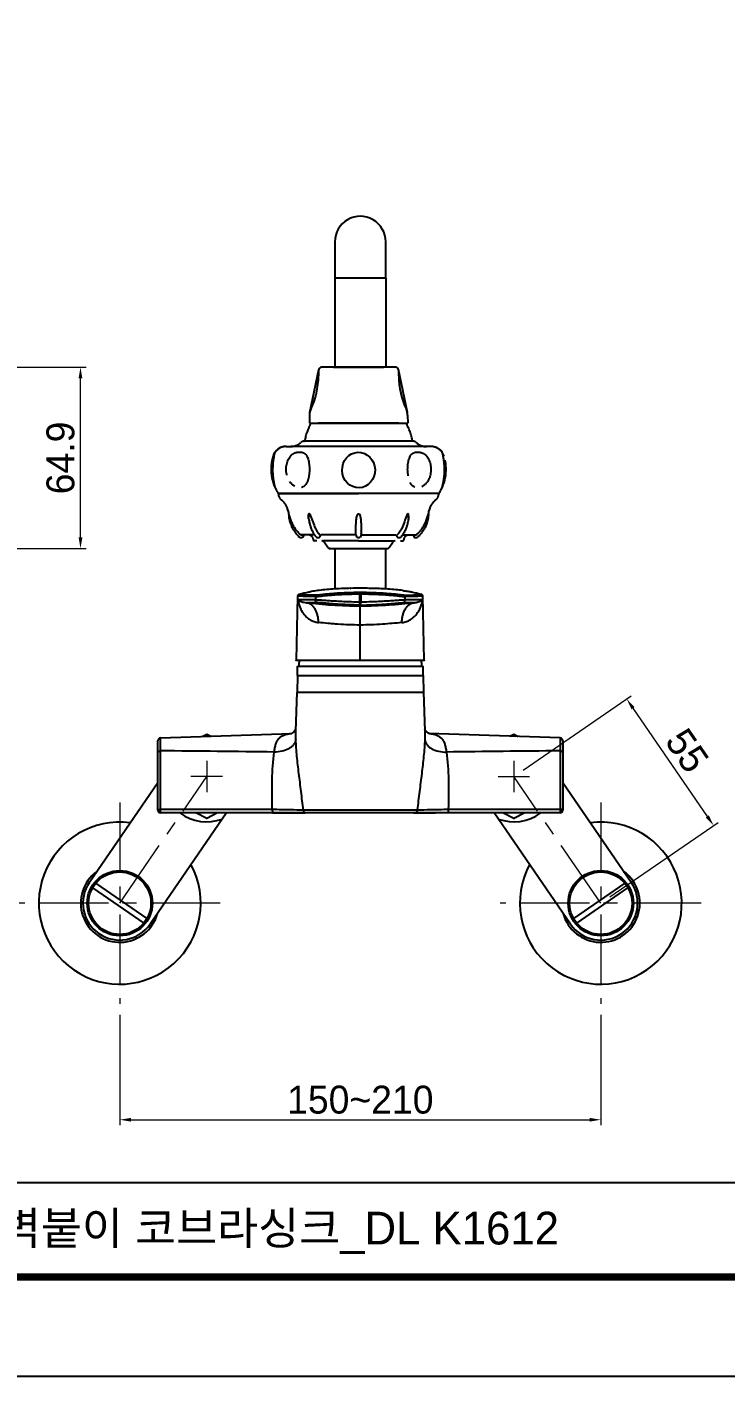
# Model space of a CAD drawing. Extents: x 0 to 1128, y 0 to 827.
# Drawn here: x 499.8 to 749.8, y 0 to 482.9 of the extents above; entities that cross this region are included whole.
import ezdxf

# ---------------------------------------------------------------- set-up
doc = ezdxf.new("R2010")
doc.units = 0
doc.header["$LTSCALE"] = 10
doc.header["$MEASUREMENT"] = 0
doc.header["$PDMODE"] = 3
doc.header["$PDSIZE"] = -10
for name, pattern in [('CENTER', [2, 1.25, -0.25, 0.25, -0.25]), ('CENTER2', [28.575, 19.05, -3.175, 3.175, -3.175]), ('HIDDEN', [0.375, 0.25, -0.125])]:
    doc.linetypes.add(name, pattern=pattern)
doc.layers.get('0').update_dxf_attribs({"linetype": 'CONTINUOUS'})
doc.layers.get('DEFPOINTS').update_dxf_attribs({"linetype": 'CONTINUOUS'})
for name, color, linetype in [('02___PRT_ALL_AXES', 7, 'CONTINUOUS'), ('1', 7, 'CONTINUOUS'), ('5', 5, 'CENTER'), ('DEF_LAYER_CURVE', 7, 'CONTINUOUS'), ('DEF_LAYER_ROUND_FEAT', 7, 'CONTINUOUS')]:
    doc.layers.add(name, color=color, linetype=linetype)
doc.layers.add('Cneter', color=1, linetype='CENTER2', lineweight=13)
doc.styles.add('Daelim Dimension', font='')
doc.styles.add('DLB3013-CR2S_시공도$0$Daelim Dimension', font='H2GTRE.TTF')
doc.styles.get('Daelim Dimension').set_extended_font_data('나눔고딕')
doc.dimstyles.new('DLB3013-CR2S_시공도$0$DEFAULT', dxfattribs={"dimscale": 2, "dimtxt": 2, "dimasz": 2, "dimexe": 0, "dimexo": 2, "dimgap": 1, "dimtad": 1, "dimdec": 1, "dimzin": 9, "dimdsep": 46, "dimtxsty": 'DLB3013-CR2S_시공도$0$Daelim Dimension', "dimcen": 0.5, "dimclrd": 252, "dimclre": 252, "dimclrt": 3, "dimadec": 1, "dimazin": 0, "dimtfac": 1, "dimtdec": 1, "dimtix": 1, "dimtmove": 0, "dimatfit": 3, "dimfxl": 1, "dimtolj": 1, "dimtzin": 1, "dimlwd": 9, "dimlwe": 9, "dimarcsym": 0})

# ---------------------------------------------------------------- blocks, each defined once
blk = doc.blocks.new('*D4')
at = {"color": 5, "lineweight": 9, "ltscale": 0.5, "transparency": 16777216}
for p, q in [((482.44, 361.1), (520.94, 361.1)), ((518.94, 300.18), (518.94, 357.1)), ((482.44, 296.18), (520.94, 296.18))]:
    blk.add_line(p, q, dxfattribs=at)
at = {"color": 5, "ltscale": 0.5, "transparency": 16777216}
for points in [[(518.27, 357.1), (519.61, 357.1), (518.94, 361.1)], [(518.27, 300.18), (519.61, 300.18), (518.94, 296.18)]]:
    blk.add_solid(points, dxfattribs=at)
at = {"layer": 'DEFPOINTS', "color": 0, "ltscale": 0.5, "transparency": 16777216}
for p in [(478.44, 361.1), (518.94, 361.1), (478.44, 296.18)]:
    blk.add_point(p, dxfattribs=at)
at = {"color": 7, "ltscale": 0.5, "transparency": 16777216, "insert": (511.81, 328.64), "char_height": 10, "attachment_point": 5, "rotation": 90, "style": 'Daelim Dimension'}
blk.add_mtext('\\A1;64.9', dxfattribs=at)
blk = doc.blocks.new('*D8')
at = {"color": 5, "lineweight": 9, "ltscale": 0.5, "transparency": 16777216}
for p, q in [((677.47, 216.85), (716.25, 243.5)), ((716.86, 239.07), (743.48, 200.34)), ((708.62, 171.53), (747.4, 198.17))]:
    blk.add_line(p, q, dxfattribs=at)
at = {"color": 5, "ltscale": 0.5, "transparency": 16777216}
for points in [[(717.41, 239.45), (716.31, 238.69), (714.6, 242.37)], [(744.03, 200.72), (742.93, 199.96), (745.75, 197.04)]]:
    blk.add_solid(points, dxfattribs=at)
at = {"layer": 'DEFPOINTS', "color": 0, "ltscale": 0.5, "transparency": 16777216}
for p in [(674.18, 214.59), (745.75, 197.04), (705.33, 169.26)]:
    blk.add_point(p, dxfattribs=at)
at = {"color": 7, "ltscale": 0.5, "transparency": 16777216, "insert": (736.26, 223.89), "char_height": 10, "attachment_point": 5, "rotation": 304.5, "style": 'Daelim Dimension'}
blk.add_mtext('\\A1;55', dxfattribs=at)
blk = doc.blocks.new('*D3')
at = {"color": 5, "lineweight": 9, "ltscale": 0.5, "transparency": 16777216}
for p, q in [((533.02, 129.26), (533.02, 89.74)), ((705.33, 129.26), (705.33, 89.74)), ((537.02, 91.74), (701.33, 91.74))]:
    blk.add_line(p, q, dxfattribs=at)
at = {"color": 5, "ltscale": 0.5, "transparency": 16777216}
for points in [[(537.02, 92.4), (537.02, 91.07), (533.02, 91.74)], [(701.33, 92.4), (701.33, 91.07), (705.33, 91.74)]]:
    blk.add_solid(points, dxfattribs=at)
at = {"layer": 'DEFPOINTS', "color": 0, "ltscale": 0.5, "transparency": 16777216}
for p in [(533.02, 133.26), (705.33, 133.26), (705.33, 91.74)]:
    blk.add_point(p, dxfattribs=at)
at = {"color": 7, "ltscale": 0.5, "transparency": 16777216, "insert": (619.18, 98.87), "char_height": 10, "attachment_point": 5, "style": 'Daelim Dimension'}
blk.add_mtext('\\A1;150~210', dxfattribs=at)

msp = doc.modelspace()

# ---------------------------------------------------------------- linework, layer by layer
at = {"color": 7, "linetype": 'Continuous'}
for p, q in [((610.08, 406.03), (610.08, 393)), ((628.28, 393), (628.28, 406.07)), ((609.52, 361.1), (627.65, 361.09)), ((637.88, 334.59), (599.23, 334.6)), ((642.85, 332.73), (594.26, 332.74)), ((589.81, 315.88), (618.55, 315.88)), ((618.55, 315.88), (589.81, 315.88)), ((647.29, 315.87), (618.55, 315.88)), ((647.29, 315.87), (618.55, 315.88)), ((608.39, 296.18), (628.7, 296.18)), ((610.08, 296.18), (610.08, 281.74)), ((628.27, 281.74), (628.27, 296.18)), ((601.59, 280.83), (601.6, 280.83)), ((603.81, 281.16), (603.84, 281.17)), ((609.3, 281.69), (609.33, 281.69)), ((612.4, 281.86), (612.49, 281.86)), ((615.7, 281.96), (615.81, 281.96)), ((619.33, 280.43), (618.97, 280.43)), ((618.97, 280.43), (618.97, 279.96)), ((619.15, 281.99), (619.15, 281.99)), ((619.33, 280.43), (619.33, 279.96)), ((622.48, 281.96), (622.6, 281.96)), ((625.8, 281.86), (625.89, 281.86)), ((628.99, 281.69), (629.01, 281.69)), ((631.9, 281.46), (631.94, 281.45)), ((634.47, 281.17), (634.5, 281.16)), ((596.71, 279.19), (596.2, 256.22)), ((596.71, 279.19), (596.71, 279.19)), ((603.08, 277.82), (596.83, 277.82)), ((603.96, 276.82), (599.87, 276.82)), ((603.48, 279.48), (603.04, 279.49)), ((603.07, 278.99), (603.08, 277.82)), ((618.97, 279.96), (619.33, 279.96)), ((618.98, 277.03), (618.97, 279.96)), ((618.98, 275.98), (618.98, 277.03)), ((619.15, 256.09), (619.15, 275.67)), ((619.33, 279.96), (619.32, 277.03)), ((619.32, 275.98), (619.32, 277.03)), ((638.43, 276.82), (634.34, 276.82)), ((634.82, 279.48), (635.26, 279.49)), ((635.22, 277.82), (635.23, 278.99)), ((641.45, 277.82), (635.22, 277.82)), ((641.43, 279.14), (641.45, 279.14)), ((641.43, 279.14), (641.45, 277.82)), ((641.59, 279.19), (641.45, 279.14)), ((641.47, 277.82), (641.45, 277.82)), ((641.47, 277.81), (641.47, 277.82)), ((642.1, 256.22), (641.59, 279.19)), ((641.59, 279.19), (641.59, 279.19)), ((642.04, 256.09), (596.26, 256.09)), ((596.68, 254.09), (641.68, 254.09)), ((596.68, 250.79), (596.68, 254.09)), ((641.68, 250.79), (641.68, 254.09)), ((596.68, 250.79), (596.57, 244.79)), ((596.68, 250.79), (641.68, 250.79)), ((641.68, 250.79), (641.78, 244.79)), ((596.08, 230.84), (596.57, 244.79)), ((596.57, 244.79), (641.78, 244.79)), ((641.78, 244.79), (642.27, 230.84)), ((564.18, 229.59), (562.57, 228.76)), ((565.58, 228.87), (564.18, 229.59)), ((674.18, 229.59), (672.77, 228.87)), ((675.78, 228.76), (674.18, 229.59)), ((564.18, 199.59), (560.28, 201.59)), ((568.07, 201.59), (564.18, 199.59)), ((674.18, 199.59), (670.28, 201.59)), ((678.07, 201.59), (674.18, 199.59)), ((523.28, 174.73), (541.62, 162.12)), ((542.77, 163.79), (524.43, 176.4)), ((713.93, 176.4), (695.58, 163.79)), ((696.73, 162.12), (715.07, 174.73))]:
    msp.add_line(p, q, dxfattribs=at)
for p, q in [((601.09, 344.89), (604.28, 360.31)), ((604.26, 360.13), (604.23, 358)), ((631.89, 361.09), (605.26, 361.1)), ((610.08, 361.1), (627.08, 361.1)), ((636.04, 344.87), (632.86, 360.3)), ((632.89, 360.11), (632.92, 357.99)), ((600.99, 343.97), (600.94, 341.07)), ((636.14, 343.95), (636.19, 341.06)), ((601.32, 341.07), (600.94, 341.07)), ((601.32, 341.07), (635.81, 341.06)), ((635.81, 341.06), (636.19, 341.06))]:
    msp.add_line(p, q)
at = {"color": 7}
msp.add_line((633.02, 341.04), (604.11, 341.09), dxfattribs=at)
at = {"color": 5}
msp.add_line((18.14, 69.28), (926.74, 69.28), dxfattribs=at)
at = {"ltscale": 0.5}
msp.add_lwpolyline([(0, 0), (1128.4, 0), (1128.4, 826.8), (0, 826.8)], close=True, dxfattribs=at)
at = {"color": 5, "linetype": 'ByBlock', "lineweight": 200, "const_width": 2.6}
msp.add_lwpolyline([(18.14, 35.4), (1110.14, 35.4), (1110.14, 807.6), (18.14, 807.6)], close=True, dxfattribs=at)
at = {"color": 7, "linetype": 'Continuous'}
for points in [[(597.44, 279.86), (597.34, 279.82), (597.26, 279.79), (597.18, 279.75), (597.11, 279.72), (597.05, 279.69), (596.99, 279.65), (596.92, 279.6), (596.85, 279.53), (596.77, 279.42), (596.71, 279.23), (596.71, 279.19)], [(641.59, 279.19), (641.59, 279.23), (641.53, 279.42), (641.45, 279.53), (641.38, 279.6), (641.31, 279.65), (641.25, 279.69), (641.19, 279.72), (641.12, 279.75), (641.05, 279.79), (640.96, 279.82), (640.87, 279.86)]]:
    msp.add_lwpolyline(points, dxfattribs=at)
for centre, radius in [((533.02, 169.26), 11.68), ((533.02, 169.26), 11.18), ((705.33, 169.26), 11.68), ((705.33, 169.26), 11.18)]:
    msp.add_circle(centre, radius, dxfattribs=at)
for centre, radius, start, end in [((619.18, 406.03), 9.1, 359.9998, 180.0002), ((611.1, 224.88), 56.75, 97.3768, 99.6313), ((613.67, 205.51), 76.29, 95.4529, 97.4021), ((615.73, 184.78), 97.13, 93.7948, 95.5015), ((617.36, 161.05), 120.91, 92.3513, 93.8074), ((618.61, 132.3), 149.69, 91.1161, 92.3451), ((619.11, 109.33), 172.66, 89.9873, 91.097), ((619.17, 105.86), 176.13, 88.9208, 90.0054), ((619.59, 128.97), 153.02, 87.6722, 88.8733), ((620.67, 156.26), 125.71, 86.2064, 87.62), ((622.25, 180.79), 101.13, 84.524, 86.167), ((624.32, 202.83), 78.99, 82.6235, 84.4695), ((596.61, 277.62), 0.293, 41.6262, 43.4419), ((596.87, 278.71), 0.428, 91.597, 92.1569), ((590.5, 278.04), 6.36, 356.2635, 357.8159), ((597.22, 279.23), 0.394, 88.5349, 89.1824), ((619.15, 370.57), 93.54, 269.8976, 270.1024), ((619.15, 370.51), 94.53, 269.8976, 270.1024), ((641.08, 279.23), 0.395, 90.8071, 91.4542), ((641.43, 278.71), 0.43, 87.8051, 88.3632), ((641.69, 277.62), 0.294, 136.6402, 138.4548), ((623.68, 254.09), 26.5, 175.6672, 180), ((614.68, 254.09), 26.5, 0, 4.3328), ((564.18, 214.59), 14.9, 89.2414, 90.7586), ((674.18, 214.59), 14.9, 89.2414, 90.7586), ((533.02, 169.26), 29, 82.5909, 28.3954), ((564.18, 214.59), 14.9, 269.2414, 270.7586), ((674.18, 214.59), 14.9, 269.2414, 270.7586), ((705.33, 169.26), 29, 151.6046, 97.4091), ((533.02, 169.26), 14, 126.3361, 344.7621), ((705.33, 169.26), 14, 195.2848, 53.6687), ((533.02, 169.26), 13.2, 145.5, 325.5), ((705.33, 169.26), 13.2, 214.5, 34.5)]:
    msp.add_arc(centre, radius, start, end, dxfattribs=at)
for centre, radius, start, end in [((574.42, 358.54), 29.81, 335.0731, 358.9686), ((605.26, 360.11), 0.994, 89.9686, 178.9686), ((631.89, 360.1), 0.994, 0.9686, 89.9686), ((662.73, 358.49), 29.81, 180.9686, 204.8641), ((605.96, 343.88), 4.97, 155.0731, 178.9686), ((631.17, 343.87), 4.97, 0.9686, 24.8641)]:
    msp.add_arc(centre, radius, start, end)
for points, knots in [([(597.23, 279.62), (597.2, 279.62), (597.15, 279.62), (597.11, 279.63), (597.09, 279.65), (597.08, 279.67), (597.1, 279.68), (597.12, 279.71), (597.16, 279.73), (597.2, 279.75), (597.26, 279.78), (597.34, 279.81), (597.46, 279.86), (597.64, 279.93), (597.9, 280.01), (598.2, 280.1), (598.55, 280.19), (598.95, 280.3), (599.57, 280.44), (600.45, 280.63), (601.19, 280.76), (601.59, 280.83)], [0, 0, 0, 0, 0.019829, 0.025969, 0.030008, 0.033137, 0.037355, 0.043681, 0.052415, 0.063658, 0.077453, 0.093816, 0.112755, 0.158354, 0.214147, 0.279954, 0.355585, 0.440799, 0.53529, 0.750859, 1, 1, 1, 1]), ([(618.97, 280.43), (618.03, 280.43), (616.18, 280.41), (613.49, 280.33), (610.97, 280.19), (608.72, 280.02), (607.05, 279.86), (605.9, 279.73), (605.19, 279.65), (604.59, 279.58), (604.11, 279.52), (603.75, 279.49), (603.55, 279.48), (603.48, 279.48)], [0, 0, 0, 0, 0.181335, 0.356728, 0.520805, 0.66808, 0.792961, 0.845785, 0.891792, 0.930677, 0.961997, 0.985182, 1, 1, 1, 1]), ([(634.82, 279.48), (634.75, 279.48), (634.55, 279.49), (634.2, 279.52), (633.72, 279.58), (633.13, 279.65), (632.42, 279.73), (631.26, 279.86), (629.58, 280.02), (627.33, 280.19), (624.81, 280.33), (622.12, 280.41), (620.27, 280.43), (619.33, 280.43)], [0, 0, 0, 0, 0.014436, 0.037393, 0.068559, 0.107343, 0.153355, 0.206424, 0.331766, 0.478943, 0.643084, 0.818553, 1, 1, 1, 1]), ([(634.5, 281.16), (634.7, 281.14), (635.44, 281.04), (636.17, 280.92), (636.71, 280.83)], [0, 0, 0, 0, 0.264916, 1, 1, 1, 1]), ([(636.71, 280.83), (637.11, 280.76), (637.84, 280.63), (638.73, 280.44), (639.35, 280.3), (639.74, 280.2), (640.1, 280.1), (640.4, 280.01), (640.66, 279.93), (640.84, 279.86), (640.96, 279.82), (641.03, 279.78), (641.09, 279.76), (641.14, 279.73), (641.18, 279.71), (641.2, 279.69), (641.21, 279.67), (641.21, 279.65), (641.19, 279.64), (641.14, 279.62), (641.1, 279.62), (641.07, 279.62)], [0, 0, 0, 0, 0.249432, 0.465316, 0.559917, 0.645183, 0.720785, 0.786492, 0.842159, 0.887653, 0.906556, 0.922897, 0.936682, 0.947931, 0.956684, 0.963044, 0.967301, 0.970438, 0.974423, 0.980464, 1, 1, 1, 1]), ([(596.85, 279.14), (596.83, 279.14), (596.79, 279.14), (596.75, 279.15), (596.71, 279.17), (596.71, 279.19)], [0, 0, 0, 0, 0.399299, 0.689804, 1, 1, 1, 1]), ([(596.86, 277.8), (596.86, 277.8), (596.85, 277.8), (596.84, 277.81), (596.83, 277.81), (596.83, 277.82)], [0, 0, 0, 0, 0.47621, 0.72133, 1, 1, 1, 1]), ([(596.85, 277.62), (596.84, 277.65), (596.84, 277.72), (596.83, 277.79), (596.83, 277.82)], [0, 0, 0, 0, 0.468423, 1, 1, 1, 1]), ([(596.85, 279.14), (596.85, 279.25), (596.93, 279.47), (597.12, 279.6), (597.23, 279.62)], [0, 0, 0, 0, 0.50095, 1, 1, 1, 1]), ([(597.23, 279.62), (597.13, 279.6), (596.93, 279.47), (596.85, 279.25), (596.85, 279.14)], [0, 0, 0, 0, 0.49913, 1, 1, 1, 1]), ([(603.07, 278.99), (602.81, 278.99), (602.3, 279), (601.52, 279.03), (600.74, 279.05), (599.96, 279.07), (599.19, 279.08), (598.41, 279.1), (597.63, 279.11), (597.11, 279.11), (596.85, 279.14)], [0, 0, 0, 0, 0.124983, 0.249994, 0.374998, 0.499993, 0.624984, 0.749969, 0.874933, 1, 1, 1, 1]), ([(596.85, 277.62), (596.87, 277.51), (596.9, 277.28), (596.98, 276.95), (597.06, 276.63), (597.18, 276.19), (597.35, 275.65), (597.7, 274.8), (598.23, 273.76), (599.04, 272.59), (600.05, 271.53), (601.25, 270.64), (602.65, 269.97), (603.68, 269.75), (604.21, 269.7)], [0, 0, 0, 0, 0.029845, 0.058938, 0.087725, 0.116759, 0.17529, 0.234407, 0.354616, 0.477199, 0.602009, 0.729792, 0.861924, 1, 1, 1, 1]), ([(596.86, 277.8), (596.9, 277.77), (596.99, 277.71), (597.19, 277.61), (597.45, 277.48), (597.78, 277.33), (598.14, 277.19), (598.53, 277.06), (599.1, 276.91), (599.56, 276.84), (599.87, 276.82)], [0, 0, 0, 0, 0.049419, 0.101689, 0.209146, 0.32284, 0.442919, 0.569758, 0.704104, 1, 1, 1, 1]), ([(603.04, 279.49), (602.07, 279.52), (600.61, 279.56), (598.91, 279.58), (597.94, 279.6), (597.47, 279.61), (597.23, 279.62)], [0, 0, 0, 0, 0.503053, 0.75454, 0.878338, 1, 1, 1, 1]), ([(599.87, 276.82), (602.89, 276.51), (609.3, 275.93), (615.74, 275.67), (619.15, 275.67)], [0, 0, 0, 0, 0.471122, 1, 1, 1, 1]), ([(604.21, 269.7), (604.21, 270.13), (604.15, 270.99), (603.93, 272.26), (603.54, 273.47), (603.01, 274.56), (602.34, 275.47), (601.57, 276.17), (600.74, 276.63), (600.16, 276.78), (599.87, 276.82)], [0, 0, 0, 0, 0.142429, 0.28656, 0.428203, 0.563056, 0.687888, 0.801727, 0.905001, 1, 1, 1, 1]), ([(603.07, 278.99), (603.15, 278.99), (603.35, 279.01), (603.71, 279.05), (604.19, 279.11), (604.8, 279.18), (605.53, 279.26), (606.36, 279.34), (607.3, 279.43), (608.74, 279.57), (610.74, 279.71), (613.33, 279.84), (616.1, 279.93), (618, 279.96), (618.97, 279.96)], [0, 0, 0, 0, 0.01446, 0.03718, 0.067952, 0.106484, 0.152431, 0.205397, 0.264941, 0.330554, 0.477701, 0.641976, 0.818002, 1, 1, 1, 1]), ([(603.48, 279.48), (603.37, 279.46), (603.15, 279.34), (603.07, 279.1), (603.07, 278.99)], [0, 0, 0, 0, 0.49902, 1, 1, 1, 1]), ([(618.98, 277.03), (618.01, 277.03), (616.11, 277.07), (613.33, 277.18), (610.75, 277.31), (608.44, 277.45), (606.72, 277.58), (605.53, 277.66), (604.81, 277.71), (604.2, 277.75), (603.71, 277.78), (603.35, 277.81), (603.16, 277.82), (603.08, 277.82)], [0, 0, 0, 0, 0.182447, 0.358813, 0.523191, 0.670212, 0.795106, 0.847925, 0.893737, 0.932158, 0.962839, 0.985521, 1, 1, 1, 1]), ([(603.96, 276.82), (603.84, 276.83), (603.61, 276.9), (603.31, 277.13), (603.12, 277.45), (603.08, 277.7), (603.08, 277.82)], [0, 0, 0, 0, 0.240786, 0.499022, 0.757857, 1, 1, 1, 1]), ([(618.98, 275.98), (618.07, 275.98), (616.27, 276.01), (613.66, 276.11), (611.22, 276.26), (609.03, 276.42), (607.18, 276.57), (605.86, 276.68), (605.02, 276.75), (604.56, 276.79), (604.22, 276.81), (604.03, 276.82), (603.96, 276.82)], [0, 0, 0, 0, 0.181927, 0.357777, 0.522132, 0.669302, 0.794404, 0.893323, 0.931914, 0.962736, 0.985394, 1, 1, 1, 1]), ([(619.15, 275.67), (622.6, 275.67), (629.04, 275.93), (635.45, 276.52), (638.43, 276.82)], [0, 0, 0, 0, 0.535091, 1, 1, 1, 1]), ([(635.22, 277.82), (635.15, 277.82), (634.95, 277.81), (634.59, 277.78), (634.1, 277.75), (633.49, 277.71), (632.77, 277.66), (631.93, 277.6), (630.99, 277.53), (629.95, 277.46), (628.83, 277.39), (627.18, 277.29), (624.97, 277.18), (622.19, 277.07), (620.29, 277.03), (619.32, 277.03)], [0, 0, 0, 0, 0.014476, 0.037151, 0.067823, 0.106222, 0.152017, 0.204824, 0.264212, 0.329693, 0.400718, 0.476701, 0.641102, 0.817496, 1, 1, 1, 1]), ([(619.32, 275.98), (620.23, 275.98), (622.03, 276.01), (624.64, 276.11), (627.08, 276.26), (629.27, 276.42), (631.13, 276.57), (632.44, 276.68), (633.28, 276.75), (633.74, 276.79), (634.08, 276.81), (634.27, 276.82), (634.34, 276.82)], [0, 0, 0, 0, 0.181892, 0.357799, 0.522087, 0.669295, 0.794467, 0.893439, 0.931983, 0.962773, 0.985558, 1, 1, 1, 1]), ([(619.33, 279.96), (620.3, 279.96), (622.2, 279.93), (624.97, 279.84), (627.18, 279.73), (628.83, 279.62), (629.96, 279.53), (631, 279.43), (631.94, 279.34), (632.78, 279.26), (633.5, 279.18), (634.11, 279.11), (634.59, 279.05), (634.95, 279.01), (635.15, 278.99), (635.23, 278.99)], [0, 0, 0, 0, 0.181971, 0.357999, 0.522281, 0.598301, 0.669422, 0.735039, 0.794581, 0.847555, 0.893514, 0.932053, 0.962826, 0.985545, 1, 1, 1, 1]), ([(634.09, 269.7), (634.63, 269.75), (635.67, 269.98), (637.09, 270.66), (638.3, 271.58), (639.32, 272.66), (640, 273.66), (640.45, 274.5), (640.74, 275.14), (640.99, 275.79), (641.17, 276.34), (641.28, 276.78), (641.35, 277.06), (641.39, 277.28), (641.42, 277.45), (641.45, 277.6), (641.46, 277.72), (641.47, 277.79), (641.47, 277.82)], [0, 0, 0, 0, 0.137783, 0.269562, 0.397105, 0.521665, 0.643959, 0.704227, 0.763922, 0.822831, 0.880966, 0.9099, 0.938888, 0.953475, 0.968211, 0.983269, 0.9911, 1, 1, 1, 1]), ([(634.09, 269.7), (634.09, 270.13), (634.15, 270.99), (634.37, 272.26), (634.76, 273.47), (635.29, 274.56), (635.96, 275.47), (636.73, 276.17), (637.56, 276.63), (638.14, 276.78), (638.43, 276.82)], [0, 0, 0, 0, 0.142434, 0.286572, 0.428208, 0.563058, 0.687913, 0.801739, 0.90494, 1, 1, 1, 1]), ([(634.34, 276.82), (634.46, 276.83), (634.69, 276.9), (634.99, 277.13), (635.18, 277.45), (635.22, 277.7), (635.22, 277.82)], [0, 0, 0, 0, 0.240782, 0.499011, 0.757846, 1, 1, 1, 1]), ([(634.82, 279.48), (634.93, 279.46), (635.15, 279.34), (635.23, 279.1), (635.23, 278.99)], [0, 0, 0, 0, 0.498997, 1, 1, 1, 1]), ([(641.43, 279.14), (641.3, 279.13), (641.04, 279.11), (640.72, 279.11), (640.46, 279.12), (640.2, 279.11), (639.88, 279.1), (639.49, 279.09), (638.97, 279.08), (638.33, 279.06), (637.55, 279.05), (636.52, 279.02), (635.74, 279), (635.23, 278.99)], [0, 0, 0, 0, 0.062662, 0.125094, 0.156359, 0.187606, 0.250092, 0.312584, 0.375075, 0.500057, 0.625041, 0.750026, 1, 1, 1, 1]), ([(635.26, 279.49), (635.74, 279.51), (636.71, 279.53), (638.16, 279.57), (639.61, 279.6), (640.58, 279.61), (641.07, 279.62)], [0, 0, 0, 0, 0.250005, 0.500078, 0.750151, 1, 1, 1, 1]), ([(638.43, 276.82), (638.59, 276.83), (638.91, 276.86), (639.36, 276.95), (639.79, 277.07), (640.18, 277.2), (640.48, 277.32), (640.71, 277.42), (640.87, 277.49), (641.01, 277.56), (641.11, 277.61), (641.19, 277.65), (641.26, 277.69), (641.32, 277.72), (641.37, 277.75), (641.4, 277.77), (641.43, 277.79), (641.45, 277.8), (641.46, 277.8), (641.46, 277.81), (641.46, 277.81), (641.46, 277.82), (641.46, 277.82), (641.46, 277.82), (641.47, 277.82), (641.47, 277.82), (641.47, 277.81), (641.47, 277.81)], [0, 0, 0, 0, 0.151947, 0.294077, 0.428551, 0.555339, 0.674744, 0.732119, 0.787711, 0.841512, 0.86807, 0.89449, 0.92061, 0.946231, 0.958774, 0.971089, 0.983176, 0.989187, 0.990704, 0.992459, 0.994284, 0.995, 0.995471, 0.99697, 0.997268, 0.998246, 1, 1, 1, 1]), ([(641.45, 279.14), (641.45, 279.25), (641.37, 279.47), (641.18, 279.6), (641.07, 279.62)], [0, 0, 0, 0, 0.500953, 1, 1, 1, 1]), ([(641.45, 279.14), (641.45, 279.25), (641.37, 279.47), (641.17, 279.6), (641.07, 279.62)], [0, 0, 0, 0, 0.500899, 1, 1, 1, 1]), ([(619.15, 268.83), (616.49, 268.83), (613.21, 268.97), (609.33, 269.26), (607.01, 269.45), (605.31, 269.6), (604.21, 269.7)], [0, 0, 0, 0, 0.532993, 0.658516, 0.778869, 1, 1, 1, 1]), ([(634.09, 269.7), (631.77, 269.49), (626.8, 269.05), (621.81, 268.83), (619.15, 268.83)], [0, 0, 0, 0, 0.467002, 1, 1, 1, 1]), ([(596.26, 256.09), (596.25, 256.09), (596.23, 256.09), (596.21, 256.13), (596.2, 256.17), (596.2, 256.2), (596.2, 256.22)], [0, 0, 0, 0, 0.169286, 0.362935, 0.632868, 1, 1, 1, 1]), ([(642.1, 256.22), (642.1, 256.2), (642.1, 256.17), (642.09, 256.13), (642.07, 256.09), (642.05, 256.09), (642.04, 256.09)], [0, 0, 0, 0, 0.367134, 0.637067, 0.830714, 1, 1, 1, 1])]:
    msp.add_open_spline(points, degree=3, knots=knots, dxfattribs=at)
for points in [[(596.83, 277.82), (596.84, 278.26), (596.85, 278.7), (596.85, 279.14)], [(596.83, 277.82), (596.83, 278.26), (596.84, 278.7), (596.85, 279.14)], [(641.45, 279.14), (641.45, 278.7), (641.46, 278.26), (641.47, 277.82)], [(641.45, 279.14), (641.46, 278.7), (641.47, 278.26), (641.47, 277.82)]]:
    msp.add_open_spline(points, degree=3, dxfattribs=at)
at = {"layer": '02___PRT_ALL_AXES', "color": 7, "linetype": 'Continuous'}
for p, q in [((610.08, 393), (610.08, 361.1)), ((628.28, 393), (610.08, 393)), ((628.28, 393), (628.28, 361.1))]:
    msp.add_line(p, q, dxfattribs=at)
at = {"layer": '1', "color": 7}
msp.add_line((630.73, 361.09), (606.44, 361.1), dxfattribs=at)
at = {"layer": '5', "color": 7}
for p, q in [((598.94, 334.6), (599.23, 334.6)), ((638.17, 334.59), (637.88, 334.59)), ((598.66, 301.08), (597.97, 301.08)), ((602.79, 301.08), (598.66, 301.08)), ((601.64, 300.66), (600.91, 301.08)), ((617.57, 301.08), (604.7, 301.08)), ((619.53, 301.08), (632.35, 301.08)), ((634.31, 301.07), (639.13, 301.07)), ((635.45, 300.65), (636.19, 301.07)), ((602.38, 299.22), (602.38, 299.39)), ((618.55, 298.92), (602.67, 298.93)), ((607.58, 296.6), (606.25, 298.51)), ((607.88, 296.18), (607.58, 296.6)), ((608.39, 296.18), (607.88, 296.18)), ((618.55, 298.92), (634.42, 298.92)), ((628.7, 296.18), (629.21, 296.18)), ((629.21, 296.18), (629.51, 296.59)), ((629.51, 296.59), (630.84, 298.5)), ((634.72, 299.21), (634.72, 299.38))]:
    msp.add_line(p, q, dxfattribs=at)
at = {"layer": '5', "color": 7, "linetype": 'Continuous'}
for p, q in [((592.6, 332.74), (594.26, 332.74)), ((644.51, 332.73), (642.85, 332.73))]:
    msp.add_line(p, q, dxfattribs=at)
at = {"layer": '5', "color": 7}
for centre, radius, start, end in [((618.56, 331.32), 19.6, 150.0969, 170.3673), ((618.54, 331.32), 19.6, 9.5699, 29.8403), ((594.26, 338.07), 5.33, 269.9843, 313.4238), ((598.94, 333.13), 1.47, 89.9843, 133.4238), ((638.17, 333.12), 1.47, 46.5448, 89.9843), ((642.85, 338.05), 5.33, 226.5448, 269.9843), ((602.91, 324.57), 15.72, 162.4049, 213.5533), ((592.6, 327.84), 4.9, 89.9843, 143.5882), ((644.51, 327.83), 4.9, 36.3819, 89.9843), ((634.2, 324.56), 15.72, 326.4154, 17.5637), ((602.91, 324.57), 15.72, 204.9067, 213.5533), ((592.75, 315.88), 2.94, 179.9843, 233.1781), ((644.35, 315.87), 2.94, 306.7905, 359.9843), ((634.2, 324.56), 15.72, 326.4154, 335.0624), ((587.47, 308.82), 5.88, 9.8339, 53.1781), ((610.64, 312.84), 17.64, 189.8339, 209.9722), ((626.46, 312.84), 17.64, 329.9964, 350.1347), ((649.63, 308.81), 5.88, 126.7905, 170.1347), ((603.85, 308.92), 9.8, 209.9722, 228.5747), ((603.85, 308.92), 9.8, 228.5747, 233.1144), ((598.66, 303.04), 1.96, 228.5747, 269.9843), ((600.91, 299.39), 1.47, 359.9843, 59.9843), ((636.19, 299.38), 1.47, 119.9843, 179.9843), ((633.25, 308.92), 9.8, 306.8542, 329.9964), ((602.67, 299.22), 0.294, 179.9843, 269.9843), ((605.45, 297.95), 0.98, 34.9843, 89.9843), ((608.39, 297.16), 0.98, 214.9843, 269.9843), ((628.7, 297.16), 0.98, 269.9843, 324.9843), ((631.65, 297.94), 0.98, 89.9843, 144.9843), ((634.42, 299.21), 0.294, 269.9843, 359.9843)]:
    msp.add_arc(centre, radius, start, end, dxfattribs=at)
at = {"layer": '5', "color": 7, "linetype": 'Continuous'}
for centre, radius, start, end in [((592.6, 327.84), 4.9, 89.9843, 162.4049), ((644.51, 327.83), 4.9, 17.5637, 89.9843), ((597.97, 301.08), 0.98, 228.3442, 359.9843), ((603.99, 301.08), 0.98, 217.4987, 359.9843), ((618.55, 301.08), 0.98, 180.2555, 359.9843), ((633.1, 301.08), 0.98, 179.9843, 322.4699), ((639.13, 301.07), 0.98, 179.9843, 311.6244)]:
    msp.add_arc(centre, radius, start, end, dxfattribs=at)
msp.add_ellipse((618.56, 324.3), major_axis=(0.21, -6.36), ratio=0.925839, dxfattribs=at)
at = {"layer": '5', "color": 7}
for points, knots in [([(588.21, 329.32), (587.85, 327.45), (587.64, 324.63), (587.97, 321.05), (588.17, 319.97), (588.52, 318.4), (588.66, 317.94), (588.66, 317.94)], [0, 0, 0, 0, 0.500047, 0.500047, 0.75007, 0.75007, 1, 1, 1, 1]), ([(588.66, 330.76), (588.66, 330.76), (588.66, 330.76), (588.66, 330.76), (588.62, 330.67), (588.45, 330.23), (588.33, 329.89), (588.21, 329.32)], [0, 0, 0, 0, 0.000187, 0.000187, 0.500094, 0.500094, 1, 1, 1, 1]), ([(600.05, 329.32), (600.98, 327.45), (601.15, 324.63), (600.58, 321.05), (600.23, 319.96), (599.11, 318.4), (598.32, 317.94), (596.54, 317.93), (595.56, 318.38), (593.93, 319.94), (593.29, 321.04), (592.23, 324.62), (592.7, 327.45), (594.15, 329.32)], [0, 0, 0, 0, 0.25, 0.25, 0.375, 0.375, 0.5, 0.5, 0.625, 0.625, 0.75, 0.75, 1, 1, 1, 1]), ([(594.15, 329.32), (594.59, 329.89), (595.17, 330.23), (596.31, 330.67), (596.88, 330.76), (597.95, 330.76), (598.46, 330.67), (599.37, 330.23), (599.77, 329.89), (600.05, 329.32)], [0, 0, 0, 0, 0.25, 0.25, 0.5, 0.5, 0.75, 0.75, 1, 1, 1, 1]), ([(642.96, 329.31), (644.41, 327.43), (644.87, 324.62), (643.82, 321.04), (643.19, 319.95), (641.58, 318.39), (640.59, 317.93), (638.81, 317.92), (638.02, 318.37), (636.89, 319.93), (636.53, 321.03), (635.95, 324.61), (636.12, 327.43), (637.06, 329.31)], [0, 0, 0, 0, 0.25, 0.25, 0.375, 0.375, 0.5, 0.5, 0.625, 0.625, 0.75, 0.75, 1, 1, 1, 1]), ([(637.06, 329.31), (637.34, 329.88), (637.74, 330.22), (638.64, 330.65), (639.16, 330.75), (640.22, 330.75), (640.8, 330.65), (641.94, 330.22), (642.52, 329.88), (642.96, 329.31)], [0, 0, 0, 0, 0.25, 0.25, 0.5, 0.5, 0.75, 0.75, 1, 1, 1, 1]), ([(648.89, 329.3), (648.78, 329.87), (648.66, 330.22), (648.49, 330.65), (648.44, 330.74), (648.44, 330.74)], [0, 0, 0, 0, 0.500109, 0.500109, 1, 1, 1, 1]), ([(648.44, 317.92), (648.44, 317.92), (648.44, 317.92), (648.44, 317.92), (648.58, 318.37), (648.93, 319.93), (649.13, 321.03), (649.47, 324.6), (649.26, 327.43), (648.89, 329.3)], [0, 0, 0, 0, 0.000094, 0.000094, 0.25007, 0.25007, 0.500047, 0.500047, 1, 1, 1, 1])]:
    msp.add_open_spline(points, degree=3, knots=knots, dxfattribs=at)
at = {"layer": '5', "color": 7, "linetype": 'Continuous'}
for points, knots in [([(593.49, 308.7), (593.5, 308.36), (593.55, 307.73), (593.68, 306.85), (593.85, 306.1), (594.03, 305.49), (594.2, 304.98), (594.38, 304.52), (594.6, 304.02), (594.91, 303.42), (595.31, 302.73), (595.83, 301.96), (596.5, 301.15), (597.02, 300.62), (597.3, 300.36)], [0, 0, 0, 0, 0.106842, 0.201447, 0.28312, 0.351406, 0.406029, 0.451855, 0.509446, 0.580974, 0.666271, 0.764989, 0.876533, 1, 1, 1, 1]), ([(600.63, 307.33), (600.62, 307.44), (600.61, 307.55), (600.6, 307.86), (600.6, 308.07), (600.64, 308.36), (600.65, 308.46), (600.72, 308.63), (600.78, 308.71), (601.02, 308.65), (601.13, 308.4), (601.33, 308.01), (601.41, 307.8), (601.65, 307.19), (601.79, 306.79), (602.22, 305.57), (602.51, 304.78), (602.83, 304.03)], [0, 0, 0, 0, 0.049926, 0.049926, 0.144934, 0.144934, 0.192437, 0.192437, 0.239941, 0.239941, 0.334948, 0.334948, 0.429956, 0.429956, 0.619971, 0.619971, 1, 1, 1, 1]), ([(600.64, 307.31), (600.66, 307.04), (600.73, 306.48), (600.88, 305.71), (601.05, 305.02), (601.21, 304.45), (601.4, 303.89), (601.62, 303.29), (601.9, 302.65), (602.24, 301.97), (602.68, 301.23), (603.03, 300.74), (603.22, 300.48)], [0, 0, 0, 0, 0.104498, 0.216327, 0.307297, 0.380339, 0.453085, 0.543257, 0.636404, 0.739464, 0.86096, 1, 1, 1, 1]), ([(617.61, 304.02), (617.63, 304.79), (617.65, 305.59), (617.78, 306.82), (617.83, 307.24), (617.99, 307.86), (618.05, 308.07), (618.19, 308.36), (618.24, 308.45), (618.38, 308.62), (618.48, 308.71), (618.8, 308.64), (618.9, 308.39), (619.07, 308), (619.13, 307.8), (619.27, 307.19), (619.32, 306.78), (619.44, 305.57), (619.47, 304.78), (619.48, 304.02)], [0, 0, 0, 0, 0.25, 0.25, 0.375, 0.375, 0.4375, 0.4375, 0.46875, 0.46875, 0.5, 0.5, 0.5625, 0.5625, 0.625, 0.625, 0.75, 0.75, 1, 1, 1, 1]), ([(636.46, 307.3), (636.43, 307.03), (636.36, 306.47), (636.21, 305.7), (636.05, 305.01), (635.88, 304.44), (635.7, 303.88), (635.48, 303.28), (635.2, 302.64), (634.85, 301.96), (634.41, 301.22), (634.07, 300.73), (633.87, 300.48)], [0, 0, 0, 0, 0.104498, 0.216327, 0.307297, 0.380339, 0.453085, 0.543257, 0.636404, 0.739464, 0.86096, 1, 1, 1, 1]), ([(636.47, 307.32), (636.48, 307.43), (636.49, 307.54), (636.5, 307.85), (636.5, 308.06), (636.46, 308.35), (636.44, 308.45), (636.38, 308.62), (636.32, 308.7), (636.08, 308.64), (635.96, 308.39), (635.77, 308), (635.68, 307.79), (635.44, 307.18), (635.31, 306.78), (634.88, 305.56), (634.59, 304.77), (634.27, 304.02)], [0, 0, 0, 0, 0.049926, 0.049926, 0.144934, 0.144934, 0.192437, 0.192437, 0.239941, 0.239941, 0.334948, 0.334948, 0.429956, 0.429956, 0.619971, 0.619971, 1, 1, 1, 1]), ([(643.6, 308.68), (643.59, 308.35), (643.55, 307.72), (643.41, 306.84), (643.24, 306.09), (643.06, 305.47), (642.89, 304.97), (642.71, 304.51), (642.49, 304.01), (642.19, 303.41), (641.78, 302.71), (641.26, 301.95), (640.59, 301.14), (640.08, 300.61), (639.79, 300.35)], [0, 0, 0, 0, 0.106842, 0.201447, 0.28312, 0.351406, 0.406029, 0.451855, 0.509446, 0.580974, 0.666271, 0.764989, 0.876533, 1, 1, 1, 1])]:
    msp.add_open_spline(points, degree=3, knots=knots, dxfattribs=at)
at = {"layer": '5', "color": 7, "linetype": 'HIDDEN'}
for points, knots in [([(600.6, 307.98), (600.6, 307.85), (600.6, 307.73), (600.62, 307.49), (600.62, 307.38), (600.64, 307.27)], [0, 0, 0, 0, 0.532498, 0.532498, 1, 1, 1, 1]), ([(636.5, 307.97), (636.5, 307.84), (636.5, 307.72), (636.48, 307.48), (636.47, 307.37), (636.46, 307.26)], [0, 0, 0, 0, 0.532498, 0.532498, 1, 1, 1, 1]), ([(597.32, 300.37), (597.31, 300.37), (597.3, 300.36), (597.3, 300.36), (597.3, 300.36), (597.3, 300.36), (597.3, 300.36)], [0, 0, 0, 0, 0.998378, 0.998378, 0.998378, 1, 1, 1, 1]), ([(639.78, 300.36), (639.79, 300.35), (639.79, 300.35), (639.79, 300.35), (639.79, 300.35), (639.79, 300.35), (639.79, 300.35)], [0, 0, 0, 0, 0.998378, 0.998378, 0.998378, 1, 1, 1, 1])]:
    msp.add_open_spline(points, degree=3, knots=knots, dxfattribs=at)
for points in [[(600.67, 306.99), (600.66, 307.1), (600.64, 307.22), (600.63, 307.33)], [(636.42, 306.98), (636.44, 307.09), (636.46, 307.21), (636.47, 307.32)], [(617.57, 301.09), (617.57, 301.21), (617.57, 301.33), (617.57, 301.46)], [(619.51, 302.44), (619.51, 302.46), (619.51, 302.49), (619.51, 302.52)], [(619.52, 301.69), (619.53, 301.48), (619.53, 301.28), (619.53, 301.09)], [(619.53, 301.55), (619.53, 301.59), (619.52, 301.64), (619.52, 301.69)]]:
    msp.add_open_spline(points, degree=3, dxfattribs=at)
at = {"layer": '5', "color": 7, "linetype": 'Continuous'}
for points in [[(597.3, 300.36), (597.3, 300.36), (597.31, 300.37), (597.32, 300.37)], [(602.83, 304.03), (603.31, 302.88), (603.95, 301.89), (604.69, 301.09)], [(617.57, 301.46), (617.57, 302.18), (617.59, 303.05), (617.61, 304.02)], [(619.48, 304.02), (619.5, 303.15), (619.52, 302.36), (619.52, 301.69)], [(634.27, 304.02), (633.79, 302.87), (633.14, 301.88), (632.4, 301.09)], [(639.79, 300.35), (639.79, 300.35), (639.79, 300.35), (639.78, 300.36)]]:
    msp.add_open_spline(points, degree=3, dxfattribs=at)
at = {"layer": 'Cneter', "ltscale": 2}
for p, q in [((564.18, 220.24), (564.18, 208.94)), ((674.18, 220.24), (674.18, 208.94)), ((569.83, 214.59), (558.52, 214.59)), ((668.52, 214.59), (679.83, 214.59))]:
    msp.add_line(p, q, dxfattribs=at)
at = {"layer": 'Cneter', "linetype": 'CENTER', "ltscale": 2}
for p, q in [((533.02, 169.26), (564.18, 214.59)), ((705.33, 169.26), (674.18, 214.59)), ((533.02, 205.26), (533.02, 133.26)), ((705.33, 205.26), (705.33, 133.26)), ((569.02, 169.26), (497.02, 169.26)), ((741.33, 169.26), (669.33, 169.26))]:
    msp.add_line(p, q, dxfattribs=at)
at = {"layer": 'DEF_LAYER_CURVE', "color": 4, "linetype": 'Continuous'}
for p, q in [((587.79, 201.59), (599.6, 201.59)), ((638.21, 201.59), (646.09, 201.59))]:
    msp.add_line(p, q, dxfattribs=at)
at = {"layer": 'DEF_LAYER_ROUND_FEAT', "color": 7, "linetype": 'Continuous'}
for p, q in [((546.68, 202.59), (546.68, 227.42)), ((547.64, 228.42), (594.66, 230.04)), ((594.77, 230.09), (594.66, 230.03)), ((596.11, 231.6), (595.95, 231.26)), ((596.08, 230.85), (596.08, 230.85)), ((642.4, 231.25), (642.27, 231.5)), ((642.27, 230.85), (642.27, 230.85)), ((642.97, 230.54), (642.4, 231.25)), ((643.59, 230.08), (642.97, 230.54)), ((690.71, 228.42), (643.69, 230.04)), ((691.68, 227.42), (691.68, 202.59)), ((547.55, 202.86), (547.56, 223.78)), ((690.79, 223.78), (690.8, 202.86)), ((522.14, 176.74), (546.68, 212.43)), ((691.68, 212.43), (716.21, 176.74)), ((547.55, 202.86), (587.66, 202.87)), ((650.69, 202.87), (690.8, 202.86)), ((571.26, 201.59), (543.9, 161.78)), ((690.68, 201.59), (547.68, 201.59)), ((598.75, 202.62), (639.6, 202.62)), ((694.45, 161.78), (667.09, 201.59))]:
    msp.add_line(p, q, dxfattribs=at)
for points in [[(595.95, 231.26), (595.4, 230.55), (594.77, 230.09)], [(643.82, 229.98), (643.83, 229.98), (643.59, 230.08)]]:
    msp.add_lwpolyline(points, dxfattribs=at)
for centre, radius, start, end in [((547.68, 227.42), 1, 91.9749, 180), ((690.68, 227.42), 1, 0, 88.0251), ((459.81, -10291.28), 10515.43, 89.299618, 89.521825), ((778.54, -10291.29), 10515.44, 90.478175, 90.700382), ((547.68, 202.59), 1, 180, 270), ((564.18, 214.59), 16.2, 233.6152, 290.0691), ((674.18, 214.59), 16.2, 249.9309, 306.3848), ((690.68, 202.59), 1, 270, 360)]:
    msp.add_arc(centre, radius, start, end, dxfattribs=at)
for points, knots in [([(547.56, 223.78), (547.57, 224.12), (547.57, 224.77), (547.58, 225.68), (547.59, 226.48), (547.6, 227.06), (547.61, 227.46), (547.61, 227.71), (547.62, 227.92), (547.62, 228.1), (547.63, 228.23), (547.63, 228.32), (547.63, 228.37), (547.64, 228.4), (547.64, 228.41), (547.64, 228.42), (547.64, 228.42)], [0, 0, 0, 0, 0.22034, 0.418184, 0.590478, 0.73491, 0.796047, 0.849487, 0.895034, 0.932543, 0.961873, 0.98291, 0.990303, 0.995608, 0.998826, 1, 1, 1, 1]), ([(588.34, 223.36), (588.42, 223.87), (588.57, 224.83), (588.9, 226.18), (589.38, 227.36), (590.07, 228.33), (590.97, 229.08), (592.07, 229.58), (593.32, 229.89), (594.2, 230), (594.66, 230.03)], [0, 0, 0, 0, 0.148362, 0.28299, 0.404573, 0.516937, 0.626969, 0.741825, 0.865816, 1, 1, 1, 1]), ([(596.09, 227.84), (596.04, 227.52), (595.85, 226.86), (595.32, 225.97), (594.56, 225.17), (593.23, 224.25), (591.12, 223.49), (589.3, 223.34), (588.34, 223.36)], [0, 0, 0, 0, 0.101932, 0.207417, 0.319345, 0.439608, 0.705657, 1, 1, 1, 1]), ([(596.09, 227.84), (596.08, 228.11), (596.06, 229.11), (596.06, 230.11), (596.08, 230.85)], [0, 0, 0, 0, 0.262069, 1, 1, 1, 1]), ([(598.75, 202.62), (598.52, 204.83), (598.01, 209.18), (597.18, 215.59), (596.44, 221.78), (596.14, 225.85), (596.09, 227.84)], [0, 0, 0, 0, 0.26231, 0.517937, 0.76442, 1, 1, 1, 1]), ([(642.26, 227.84), (642.21, 225.85), (641.91, 221.78), (641.18, 215.59), (640.34, 209.18), (639.83, 204.83), (639.6, 202.62)], [0, 0, 0, 0, 0.235577, 0.482061, 0.73769, 1, 1, 1, 1]), ([(642.27, 230.85), (642.27, 230.61), (642.3, 229.61), (642.28, 228.61), (642.26, 227.84)], [0, 0, 0, 0, 0.237125, 1, 1, 1, 1]), ([(642.26, 227.84), (642.31, 227.52), (642.5, 226.86), (643.03, 225.97), (643.79, 225.17), (645.12, 224.25), (647.23, 223.49), (649.06, 223.34), (650.01, 223.36)], [0, 0, 0, 0, 0.101936, 0.207424, 0.319353, 0.439615, 0.705661, 1, 1, 1, 1]), ([(643.7, 230.03), (644.16, 230), (645.04, 229.89), (646.28, 229.58), (647.38, 229.07), (648.29, 228.33), (648.97, 227.35), (649.45, 226.18), (649.78, 224.83), (649.93, 223.87), (650.01, 223.36)], [0, 0, 0, 0, 0.134215, 0.258212, 0.373055, 0.483066, 0.595416, 0.716998, 0.85163, 1, 1, 1, 1]), ([(690.71, 228.42), (690.71, 228.42), (690.71, 228.41), (690.71, 228.4), (690.72, 228.37), (690.72, 228.32), (690.72, 228.23), (690.73, 228.1), (690.73, 227.92), (690.74, 227.71), (690.74, 227.46), (690.75, 227.06), (690.76, 226.48), (690.77, 225.68), (690.78, 224.77), (690.78, 224.12), (690.79, 223.78)], [0, 0, 0, 0, 0.001168, 0.00438, 0.009683, 0.017077, 0.038122, 0.067449, 0.104955, 0.150506, 0.203942, 0.265075, 0.409536, 0.581852, 0.779598, 1, 1, 1, 1]), ([(546.68, 223.2), (546.68, 223.28), (546.73, 223.44), (546.94, 223.61), (547.23, 223.74), (547.45, 223.77), (547.56, 223.78)], [0, 0, 0, 0, 0.189977, 0.417821, 0.692719, 1, 1, 1, 1]), ([(587.66, 202.87), (587.58, 206.4), (587.45, 213.24), (587.89, 220.08), (588.34, 223.36)], [0, 0, 0, 0, 0.515897, 1, 1, 1, 1]), ([(650.01, 223.36), (650.46, 220.08), (650.9, 213.24), (650.77, 206.4), (650.69, 202.87)], [0, 0, 0, 0, 0.484104, 1, 1, 1, 1]), ([(691.68, 223.2), (691.68, 223.28), (691.62, 223.44), (691.41, 223.61), (691.13, 223.74), (690.9, 223.77), (690.79, 223.78)], [0, 0, 0, 0, 0.189975, 0.417816, 0.692714, 1, 1, 1, 1]), ([(546.68, 202.59), (546.68, 202.61), (546.69, 202.65), (546.75, 202.69), (546.83, 202.73), (546.93, 202.77), (547.06, 202.8), (547.27, 202.83), (547.44, 202.84), (547.55, 202.86)], [0, 0, 0, 0, 0.059999, 0.127731, 0.219934, 0.338873, 0.480411, 0.640908, 1, 1, 1, 1]), ([(547.68, 201.59), (547.66, 201.59), (547.63, 201.63), (547.61, 201.7), (547.59, 201.83), (547.56, 202.06), (547.54, 202.41), (547.55, 202.7), (547.55, 202.86)], [0, 0, 0, 0, 0.030643, 0.094665, 0.193466, 0.322926, 0.646435, 1, 1, 1, 1]), ([(587.66, 202.87), (589.79, 202.86), (593.49, 202.81), (597.18, 202.69), (598.75, 202.62)], [0, 0, 0, 0, 0.575347, 1, 1, 1, 1]), ([(587.66, 202.87), (587.66, 202.71), (587.66, 202.42), (587.67, 202.07), (587.7, 201.83), (587.73, 201.71), (587.75, 201.63), (587.77, 201.59), (587.79, 201.59)], [0, 0, 0, 0, 0.352456, 0.676314, 0.805954, 0.905176, 0.969338, 1, 1, 1, 1]), ([(639.6, 202.62), (641.17, 202.69), (644.86, 202.81), (648.56, 202.86), (650.69, 202.87)], [0, 0, 0, 0, 0.424653, 1, 1, 1, 1]), ([(650.69, 202.87), (650.69, 202.71), (650.69, 202.42), (650.68, 202.07), (650.65, 201.83), (650.63, 201.71), (650.6, 201.63), (650.58, 201.59), (650.56, 201.59)], [0, 0, 0, 0, 0.352447, 0.676299, 0.805939, 0.905164, 0.969332, 1, 1, 1, 1]), ([(690.8, 202.86), (690.8, 202.7), (690.81, 202.41), (690.79, 202.06), (690.76, 201.83), (690.74, 201.7), (690.72, 201.63), (690.69, 201.59), (690.68, 201.59)], [0, 0, 0, 0, 0.353565, 0.677074, 0.806534, 0.905335, 0.969357, 1, 1, 1, 1]), ([(691.68, 202.59), (691.68, 202.61), (691.66, 202.65), (691.6, 202.69), (691.52, 202.73), (691.42, 202.77), (691.29, 202.8), (691.08, 202.83), (690.91, 202.84), (690.8, 202.86)], [0, 0, 0, 0, 0.059999, 0.127731, 0.219934, 0.338873, 0.480411, 0.640908, 1, 1, 1, 1]), ([(598.75, 202.62), (598.74, 202.37), (598.86, 201.97), (599.25, 201.65), (599.48, 201.59), (599.6, 201.59)], [0, 0, 0, 0, 0.523054, 0.767631, 1, 1, 1, 1]), ([(639.6, 202.62), (639.61, 202.37), (639.49, 201.97), (639.1, 201.65), (638.87, 201.59), (638.75, 201.59)], [0, 0, 0, 0, 0.523054, 0.767631, 1, 1, 1, 1])]:
    msp.add_open_spline(points, degree=3, knots=knots, dxfattribs=at)

# ---------------------------------------------------------------- texts
at = {"color": 2, "insert": (220.72, 58.8), "char_height": 11.71149, "width": 518.4179, "attachment_point": 1, "style": 'Daelim Dimension'}
msp.add_mtext('\\pt222.52;{\\fPretendard Variable SemiBold|b0|i0|c129|p2;대림바스(주)} Single lever_New Opus4_벽붙이 코브라싱크_DL K1612', dxfattribs=at)

# ---------------------------------------------------------------- dimensions: what is measured, and where the dimension line sits
at = {"color": 5, "ltscale": 0.5}
dim = msp.add_linear_dim(base=(518.94, 361.1), p1=(478.44, 296.18), p2=(478.44, 361.1), angle=90, text='64.9', dimstyle='DLB3013-CR2S_시공도$0$DEFAULT', override={"dimtxt": 5, "dimexe": 1, "dimdec": 0, "dimtxsty": 'Daelim Dimension', "dimclrd": 5, "dimclre": 5, "dimclrt": 7}, dxfattribs=at)
dim.commit()
dim.dimension.update_dxf_attribs({"geometry": '*D4', "text_midpoint": (511.81, 328.64)})
dim = msp.add_aligned_dim(p1=(674.18, 214.59), p2=(705.33, 169.26), distance=49.05, dimstyle='DLB3013-CR2S_시공도$0$DEFAULT', override={"dimtxt": 5, "dimexe": 1, "dimdec": 0, "dimtxsty": 'Daelim Dimension', "dimclrd": 5, "dimclre": 5, "dimclrt": 7}, dxfattribs=at)
dim.commit()
dim.dimension.update_dxf_attribs({"geometry": '*D8', "text_midpoint": (736.26, 223.89)})
dim = msp.add_linear_dim(base=(705.33, 91.74), p1=(533.02, 133.26), p2=(705.33, 133.26), text='150~210', dimstyle='DLB3013-CR2S_시공도$0$DEFAULT', override={"dimtxt": 5, "dimexe": 1, "dimdec": 0, "dimtxsty": 'Daelim Dimension', "dimclrd": 5, "dimclre": 5, "dimclrt": 7}, dxfattribs=at)
dim.commit()
dim.dimension.update_dxf_attribs({"geometry": '*D3', "text_midpoint": (619.18, 98.87)})

doc.saveas('drawing.dxf')
